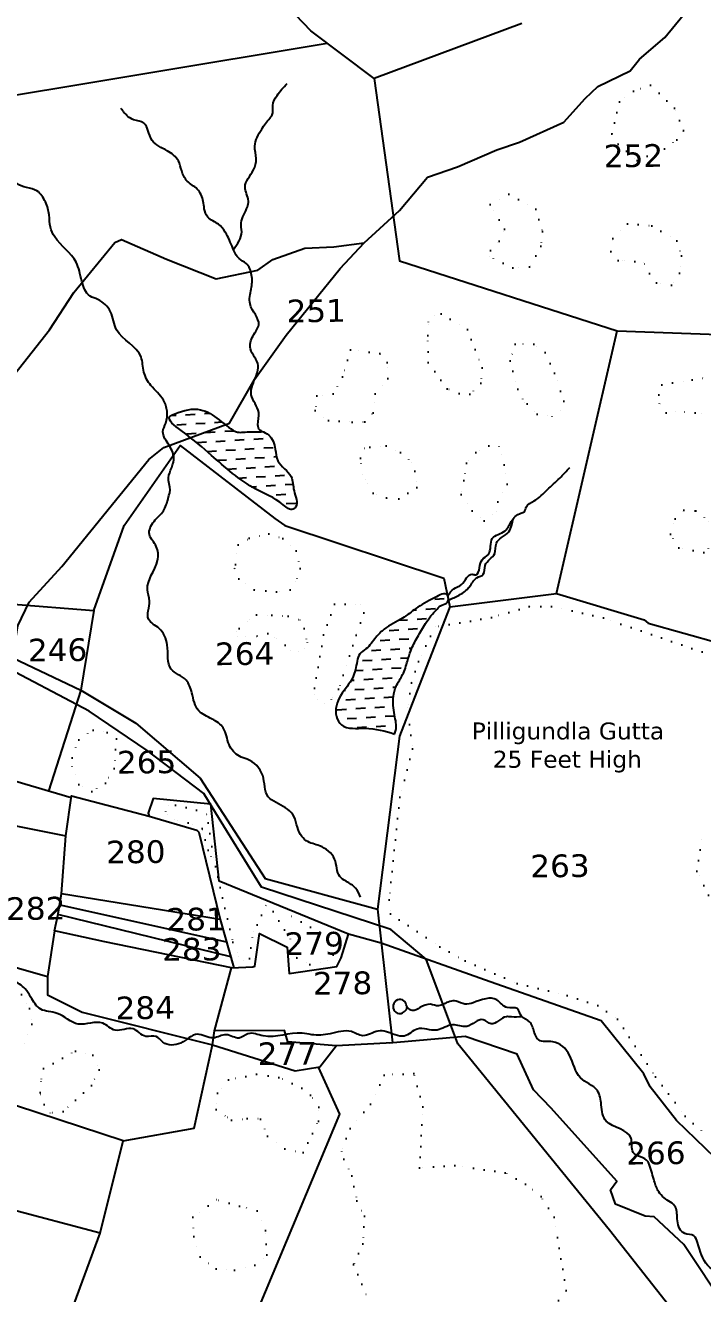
# Model space of a CAD drawing. Header units: inches. Extents: x 738765 to 747437, y 1643863 to 1647317.
# Drawn here: x 744941 to 745540, y 1644461 to 1645582 of the extents above; entities that cross this region are included whole.
import ezdxf
from ezdxf.enums import TextEntityAlignment as Align

# ---------------------------------------------------------------- set-up
doc = ezdxf.new("R2010")
doc.units = ezdxf.units.IN
doc.header["$MEASUREMENT"] = 0
doc.linetypes.add('DOT2', pattern=[0.125, 0, -0.125])
for name, color, linetype in [('HILLL', 17, 'Continuous'), ('PLOT', 7, 'Continuous'), ('PLOT NO', 7, 'Continuous'), ('ROADS', 6, 'Continuous'), ('tank', 4, 'Continuous'), ('TANKS-STREAM', 4, 'Continuous'), ('VILLAGE STONES', 240, 'Continuous')]:
    doc.layers.add(name, color=color, linetype=linetype)
doc.styles.get("Standard").update_dxf_attribs({"font": 'verdana_0.ttf'})

msp = doc.modelspace()

# ---------------------------------------------------------------- hatches: boundary and pattern name
at = {"layer": 'tank'}
h = msp.add_hatch(dxfattribs=at)
h.set_pattern_fill('DASH', color=256, scale=67.1382042, angle=3.5405362, style=0)
edge = h.paths.add_edge_path()
edge.add_spline(control_points=[(745149.6, 1645223), (745151.9, 1645222), (745158.5, 1645219.2), (745162.3, 1645208.1), (745162.8, 1645193.5), (745178, 1645185.5), (745177, 1645169.8), (745183.2, 1645158.7), (745175.8, 1645151.7), (745163, 1645163.9), (745138.7, 1645171.9), (745106.8, 1645200.5), (745088, 1645216.7), (745063.9, 1645234.3), (745079.4, 1645241.1), (745094.9, 1645244.9), (745112.4, 1645233.6), (745127.2, 1645219.8), (745136.6, 1645223.1), (745151.9, 1645222), (745149.3, 1645223.1), (745149.2, 1645223.2)], knot_values=[0, 0, 0, 0, 7.30826, 21.112463, 31.51403, 49.914691, 62.639245, 77.25895, 80.092895, 89.696202, 117.539351, 166.78714, 201.633137, 217.397783, 222.301816, 245.409808, 264.134152, 283.742004, 296.280624, 304.835616, 305.375411, 305.375411, 305.375411, 305.375411], degree=3, periodic=0)
h = msp.add_hatch(dxfattribs=at)
h.set_pattern_fill('DASH', color=256, scale=67.1382042, angle=3.5405362, style=0)
edge = h.paths.add_edge_path()
edge.add_spline(control_points=[(745267.3, 1644955.2), (745258.9, 1644957.7), (745244.1, 1644962.2), (745222.2, 1644958.5), (745213.3, 1644973.9), (745218.5, 1644990.4), (745231.2, 1645003.1), (745233.5, 1645016.8), (745235.7, 1645026.7), (745244.4, 1645031.2), (745249.7, 1645040.1), (745260, 1645050.3), (745273.4, 1645056.1), (745287.5, 1645067.8), (745298.5, 1645073.3), (745314.6, 1645082.3), (745315.5, 1645070.7), (745308.9, 1645069.5), (745302, 1645063.4), (745295, 1645053.6), (745287.4, 1645041.2), (745281.8, 1645030.1), (745278.4, 1645018.6), (745275.2, 1645007.7), (745268.5, 1644998.5), (745265.4, 1644986.2), (745266.6, 1644973.1), (745269.8, 1644961.7), (745267.7, 1644956.3), (745267.3, 1644955.2)], knot_values=[0, 0, 0, 0, 26.689269, 47.45549, 56.26004, 74.940459, 94.26428, 109.001083, 116.240896, 122.910519, 136.479619, 146.823757, 165.654056, 180.211062, 199.332743, 210.806306, 217.118485, 222.697421, 228.309182, 244.601021, 258.540155, 272.06779, 281.699345, 294.366897, 305.985988, 315.313059, 331.674626, 345.413183, 348.92528, 348.92528, 348.92528, 348.92528], degree=3, periodic=0)

# ---------------------------------------------------------------- linework, layer by layer
at = {"layer": 'HILLL', "linetype": 'DOT2', "ltscale": 75}
for points in [[(745465, 1645476.5), (745481.8, 1645462.2), (745505.9, 1645472.6), (745516.8, 1645480.5), (745522.6, 1645488.7), (745514.9, 1645508.5), (745493.5, 1645528.8), (745478.4, 1645523.4), (745466, 1645513.9), (745459.3, 1645485.6), (745465, 1645476.5)], [(745364.4, 1645401.6), (745351.7, 1645423.4), (745368.4, 1645432.3), (745392.3, 1645419.2), (745398.1, 1645399.3), (745396.6, 1645386.3), (745386.7, 1645368.2), (745371.7, 1645367.3), (745351.4, 1645377.3), (745352, 1645382.7), (745359.9, 1645391), (745364.4, 1645401.6)], [(745465, 1645373.9), (745458.5, 1645381.8), (745460.2, 1645393.3), (745473.3, 1645406.3), (745494.7, 1645404.5), (745516.7, 1645391.2), (745520.9, 1645377.9), (745519.3, 1645362.5), (745512.1, 1645352.1), (745498.8, 1645354.1), (745492.8, 1645362.3), (745487.4, 1645371.8), (745479.7, 1645372.8), (745468.9, 1645374.1), (745465, 1645373.9)], [(745308.4, 1645326.6), (745331.7, 1645312.8), (745344.8, 1645278.8), (745343.4, 1645265.2), (745333.9, 1645255.5), (745324.3, 1645256.3), (745313.8, 1645260.4), (745297.1, 1645283.6), (745296.6, 1645307.4), (745297.2, 1645319.4), (745302.2, 1645325), (745308.4, 1645326.6)], [(745384.6, 1645247.2), (745393.3, 1645237.8), (745406.6, 1645236), (745413.7, 1645241.5), (745417, 1645249.3), (745408.7, 1645274.2), (745400.5, 1645292.4), (745390.4, 1645299.8), (745373.9, 1645299.9), (745369.4, 1645285.2), (745376.4, 1645260), (745381.9, 1645248), (745384.6, 1645247.2)], [(745221.1, 1645270.9), (745213, 1645255.9), (745198.6, 1645254), (745197.2, 1645241.1), (745208.8, 1645232.3), (745229.8, 1645231), (745241.1, 1645231.1), (745248.4, 1645239), (745250.2, 1645255.9), (745261.4, 1645269.6), (745260.6, 1645283.6), (745254.3, 1645291.5), (745228.4, 1645294.8), (745221.1, 1645270.9)], [(745503.6, 1645264), (745530.3, 1645268.4), (745540.7, 1645270), (745558.4, 1645250.5), (745554.5, 1645243.2), (745548.2, 1645238.1), (745533, 1645239), (745515.7, 1645240.1), (745507.5, 1645239), (745501.5, 1645247.5), (745500.8, 1645254.9), (745503.6, 1645264)], [(745245.3, 1645208.7), (745259.8, 1645209.8), (745272.4, 1645204), (745282.1, 1645195.5), (745285.2, 1645187.6), (745287, 1645173.1), (745270.9, 1645163), (745260, 1645163.9), (745248.3, 1645168.1), (745241.6, 1645179.9), (745238.8, 1645184.9), (745237.8, 1645194.1), (745237.3, 1645199), (745241, 1645208.3), (745245.3, 1645208.7)], [(745335.9, 1645152.4), (745346.6, 1645143.7), (745357.4, 1645151.9), (745358.5, 1645160.3), (745366.7, 1645176.1), (745364.3, 1645193.2), (745359.8, 1645209.2), (745350.6, 1645209.9), (745339, 1645203.9), (745331, 1645194.7), (745328.6, 1645179.3), (745326.2, 1645166.9), (745335.9, 1645152.4)], [(745511.1, 1645131.9), (745515.4, 1645145.5), (745523.1, 1645153.1), (745533.6, 1645152.4), (745545.1, 1645143.2), (745549.7, 1645134.4), (745551.7, 1645125.2), (745540.6, 1645115.8), (745518.6, 1645119.8), (745511.1, 1645131.9)], [(745126.5, 1645105.1), (745129, 1645122.3), (745138.7, 1645128.2), (745156, 1645132.1), (745168.6, 1645128.1), (745180.4, 1645117.2), (745183.7, 1645101.6), (745180, 1645090.1), (745174.9, 1645082.7), (745162.9, 1645080.9), (745143.1, 1645082.6), (745129.6, 1645092.5), (745125.9, 1645101.6), (745126.5, 1645105.1)], [(745196.5, 1644995.6), (745204.5, 1645042.8), (745214.1, 1645070.1), (745237.1, 1645069.5), (745240.2, 1645062.3), (745233.2, 1645042.5), (745221.9, 1645007.3), (745217.8, 1644994.8), (745211.2, 1644985.9), (745205, 1644982.5), (745199.2, 1644985.4), (745196.3, 1644990.4), (745196.5, 1644995.6)], [(745548.1, 1645024.7), (745451.9, 1645057.8), (745406.1, 1645068), (745386.4, 1645067.8), (745353, 1645058.2), (745303.4, 1645049.9), (745298.9, 1645041.7), (745288.4, 1645019.4), (745282.2, 1645000.3), (745278.7, 1644978.6), (745279.3, 1644973), (745283.1, 1644942), (745272, 1644899.5), (745262.4, 1644808.6), (745263.6, 1644796.3), (745307.3, 1644767.2), (745329.8, 1644754.7), (745375.7, 1644734.7), (745419.9, 1644724.1), (745447, 1644715.3), (745464.3, 1644703.1), (745498.1, 1644652.2), (745524.3, 1644617.5), (745544.3, 1644599)], [(745129.8, 1645048.6), (745139, 1645056.2), (745145.1, 1645060.5), (745158.8, 1645060.2), (745173.1, 1645059.3), (745183.5, 1645056), (745187.3, 1645048.5), (745189.9, 1645036), (745188, 1645030.6), (745182.1, 1645028), (745175.7, 1645028.8), (745170.5, 1645033.8), (745161.5, 1645040.6), (745155.2, 1645044.1), (745145.1, 1645041.5), (745135.8, 1645041), (745128, 1645041.6), (745127.7, 1645045.8), (745129.8, 1645048.6)], [(744982.1, 1644934.2), (744988.2, 1644950.2), (745000.8, 1644958.7), (745013.1, 1644956.6), (745021.3, 1644950.9), (745019.3, 1644924.7), (745011.8, 1644911.9), (744999.7, 1644904.4), (744988.1, 1644910.5), (744982.3, 1644926.3), (744982.1, 1644934.2)], [(745065.1, 1644886.5), (745067.1, 1644891.9), (745073.7, 1644892.4), (745092.2, 1644887.8), (745102, 1644884.1), (745102.5, 1644876.6), (745105.7, 1644855.7), (745108.9, 1644838.1), (745124.2, 1644771.1), (745129.5, 1644758.9), (745134, 1644755), (745139, 1644756.7), (745142.3, 1644780.5), (745145.7, 1644786.5), (745153.7, 1644804), (745160, 1644798.2), (745178.8, 1644768.1), (745181, 1644757.5), (745192.4, 1644751.4), (745208.3, 1644754.9), (745213, 1644760.1), (745208.5, 1644774.1), (745201.2, 1644780), (745172.3, 1644796)], [(745108.9, 1644838.1), (745102.5, 1644852.6), (745097.1, 1644871.6), (745084.9, 1644876.6), (745072.7, 1644879.8), (745066.9, 1644883.7), (745065.1, 1644886.5)], [(745553, 1644795.7), (745534.5, 1644834.1), (745540.5, 1644871.3)], [(744901.1, 1644706.5), (744905.6, 1644724.4), (744913.3, 1644727.9), (744919.3, 1644730.3), (744937.4, 1644724.9), (744944.6, 1644712.5), (744946.6, 1644698.8), (744939.8, 1644682), (744926.1, 1644675.7), (744908.8, 1644679.7), (744903.2, 1644687.3), (744899.1, 1644697.3), (744901.1, 1644706.5)], [(744957, 1644659.4), (744985.1, 1644675), (745000.6, 1644671.3), (745006, 1644658.5), (744999.2, 1644644.5), (744974.2, 1644621.5), (744963.1, 1644620.2), (744957.4, 1644627.6), (744953.8, 1644638.4), (744955.2, 1644650.2), (744956.2, 1644658.9)], [(745148.7, 1644614.8), (745155, 1644599.8), (745170.2, 1644588.5), (745186.4, 1644585.2), (745200, 1644612.9), (745200.3, 1644625.4), (745192.9, 1644636), (745185.3, 1644642.3), (745164.9, 1644651.6), (745145.1, 1644654.5), (745120.5, 1644649.4), (745110.6, 1644637.8), (745109.5, 1644623.2), (745119.4, 1644616.5), (745123.2, 1644613.8), (745137, 1644615.2), (745146.5, 1644615.3), (745148.7, 1644614.8)], [(745395.1, 1644431.8), (745419.1, 1644463.4), (745408.3, 1644528.1), (745396.8, 1644546.3), (745383.1, 1644557.4), (745365.2, 1644567.3), (745320.7, 1644573.9), (745289.3, 1644571.8), (745292.3, 1644625.7), (745284.3, 1644655.2), (745258.2, 1644653.7), (745246.1, 1644628.1), (745227.9, 1644606.6), (745220.4, 1644586.4), (745222.3, 1644579.3), (745229.5, 1644564.6), (745234, 1644542.5)], [(745095.3, 1644493.1), (745109.4, 1644482.6), (745125.9, 1644481.3), (745143.8, 1644485.8), (745154.3, 1644494.7), (745153.1, 1644516.4), (745145.7, 1644533.8), (745130.1, 1644537.9), (745109.7, 1644543.5), (745102.5, 1644538.1), (745088.9, 1644528.1), (745089.7, 1644510.9), (745095.3, 1644493.1)], [(745234, 1644542.5), (745240.6, 1644529), (745239.1, 1644504.7), (745231, 1644486.3), (745242.6, 1644458.6)]]:
    msp.add_lwpolyline(points, dxfattribs=at)
at = {"layer": 'PLOT'}
for points in [[(745379.8, 1645583.2), (745249.2, 1645534.5), (745193.1, 1645576.7), (745119.6, 1645654.1), (745062.2, 1645753.9), (745004.7, 1645810.7), (745011.4, 1645836.6), (744965.1, 1645900.3), (744993.3, 1645954.2), (745012.5, 1645989.1), (745061.5, 1646088.6), (745085.6, 1646138.7)], [(745207.7, 1645565.7), (744876.2, 1645510.6), (744883, 1645603.1), (744888.1, 1645690.3), (744911.9, 1645826), (744919.2, 1645865.5), (744872.6, 1645931.7), (744748.7, 1645957.7), (744538.7, 1646000.4), (744440.6, 1645981), (744278.1, 1645995.3), (744220.4, 1646074.4), (744166.8, 1646078.3), (744039.2, 1646078.7)], [(745249.2, 1645534.5), (745271.5, 1645373.4), (745464, 1645311.7), (745667.8, 1645304.2), (745807, 1645238.5), (746005.7, 1645234.7), (746024.9, 1645243.2), (746233.4, 1645237.8), (746240, 1645246.7), (746283.1, 1645246.3)], [(745316.1, 1645067.5), (745410.5, 1645079.5), (745464, 1645311.7)], [(745410.5, 1645079.5), (745488, 1645056.1), (745491.5, 1645053.2), (745554.7, 1645035.4), (745757.8, 1644989.7), (745770.3, 1645052.4), (745807, 1645238.5)], [(745001.5, 1645064.3), (745028.1, 1645139.4), (745077.6, 1645210.2), (745161.3, 1645145.7), (745170.2, 1645139.6), (745310.7, 1645092.9), (745316.1, 1645067.5), (745291.2, 1645003.4), (745271.7, 1644953.4), (745252.1, 1644800.4)], [(744926.9, 1645070.2), (745001.5, 1645064.3), (744990, 1644994), (744961.4, 1644904.7)], [(744917.6, 1645028.1), (744990, 1644994), (745038.5, 1644964.9), (745095.5, 1644916.1), (745152.8, 1644827.4), (745252.1, 1644800.4), (745265.3, 1644682.1), (745215.6, 1644679.7), (745173, 1644683.1), (745170, 1644693.2), (745108.2, 1644692.9), (745123.2, 1644748.4), (745142, 1644749.4), (745143.7, 1644749.9), (745148, 1644778.8), (745172.3, 1644766.9), (745174.2, 1644743.6), (745216.3, 1644749.6), (745220.2, 1644757.5), (745226.5, 1644778.4), (745112.3, 1644825), (745104.7, 1644893.3), (745053.7, 1644898.1), (745049.5, 1644885.2), (745050.2, 1644882.5), (745092.5, 1644870.1), (745094.2, 1644868.5), (745113.2, 1644791.3), (745125.2, 1644748.5)], [(744981.4, 1644898.8), (744834.4, 1644942.2), (744813.1, 1644936.3), (744800.8, 1644900.3)], [(744831.8, 1644777.8), (744790.7, 1644825.9), (744800.8, 1644900.3), (744976.6, 1644865.3)], [(745123.2, 1644748.4), (745011.1, 1644771.5), (744966.5, 1644781.3), (744969.5, 1644794.7), (744972.9, 1644814), (744976.6, 1644865.3), (744981.7, 1644900.6), (745050.2, 1644882.5)], [(745113.2, 1644791.3), (744972.9, 1644814)], [(745027.4, 1644595.5), (744630.8, 1644725.6), (744682.8, 1644787.2), (744698.6, 1644796), (744742.9, 1644784), (744776.5, 1644790.6), (744831.8, 1644777.8), (744960.5, 1644740.8)], [(745122.4, 1644758.2), (744969.7, 1644795.7)], [(744971.2, 1644804.3), (745118.7, 1644771.5)], [(744966.5, 1644781.3), (744960.5, 1644740.8), (744960.5, 1644724.7), (744991, 1644709.4), (745106.2, 1644680.5), (745108.2, 1644692.9)], [(745599.6, 1644541.1), (745574.5, 1644571.6), (745550.6, 1644580.7), (745516.5, 1644613.6), (745493.2, 1644643.4), (745487.8, 1644654.8), (745449.9, 1644701.6), (745351.9, 1644736.2), (745255.4, 1644770.3), (745226.5, 1644778.4)], [(746327.2, 1644318.3), (746216.8, 1644328.5), (746176, 1644304.8), (746098.9, 1644259.5), (746060.2, 1644263.9), (745953.6, 1644266.4), (745735.5, 1644293), (745665.3, 1644347), (745587.4, 1644406.9), (745560.5, 1644447.6), (745522.9, 1644503.9), (745496.7, 1644528.5), (745488.9, 1644529), (745462.5, 1644539.5), (745458.3, 1644552.4), (745463.9, 1644559.9), (745405.6, 1644624.5), (745390.2, 1644640.6), (745375.6, 1644672.1), (745329.7, 1644687.7), (745262.5, 1644681.8)], [(744942.4, 1644287), (744956.9, 1644377.9), (745007.1, 1644514), (745027.4, 1644595.5), (745090, 1644606.8), (745106.2, 1644680.5)], [(745106.2, 1644680.5), (745179.4, 1644657.4), (745201.2, 1644660.9), (745215.6, 1644679.7)], [(745199.8, 1644660.7), (745218.7, 1644619.3), (745135.6, 1644420.5), (745083.8, 1644277.4)], [(745007.1, 1644514), (744677.7, 1644601.3), (744627.6, 1644616.2)]]:
    msp.add_lwpolyline(points, dxfattribs=at)
at = {"layer": 'ROADS'}
for points in [[(744911.6, 1645248.4), (744962.2, 1645312.6), (744983.7, 1645345.4), (745019.9, 1645389.7), (745025.7, 1645392.2), (745065.5, 1645374.9), (745109.4, 1645357.6), (745146.5, 1645365.1), (745159.7, 1645374.5), (745188, 1645384.7), (745213.7, 1645385.7), (745240.4, 1645389.4), (745271.7, 1645417.9), (745296.4, 1645447.4), (745322.8, 1645456.5), (745357.7, 1645471.6), (745377.8, 1645478.4), (745416.8, 1645495.9), (745435.9, 1645517), (745446.9, 1645527.7), (745475.7, 1645541.4), (745483.8, 1645551.8), (745506.1, 1645570.8), (745522.5, 1645590.5)], [(744806.1, 1644943.5), (744812.2, 1644944.5), (744862.4, 1644980.8), (744895.9, 1644999), (744905.8, 1645003.3), (744914, 1645019), (744931.3, 1645032.3), (744934.1, 1645050.7), (744944.2, 1645071.8), (744973.1, 1645103.4), (745050.1, 1645197.9), (745063.4, 1645208.4), (745121.2, 1645230), (745143.5, 1645268.5), (745171.3, 1645307.7), (745219.1, 1645366.6), (745240.4, 1645389.4)], [(745532.8, 1644420.8), (745457.3, 1644516.5), (745323.3, 1644681.2), (745295.2, 1644756.2), (745263.9, 1644782.5), (745149.5, 1644819.8), (745118.7, 1644869.9), (745109.3, 1644885.2), (745098.7, 1644902.5), (745048.5, 1644940.6), (744997.3, 1644975.5), (744915.2, 1645018.4)]]:
    msp.add_lwpolyline(points, dxfattribs=at)
at = {"layer": 'TANKS-STREAM'}
for points in [[(745124.8, 1645383.4), (745132.1, 1645399.2), (745131.6, 1645407.1), (745137.2, 1645421.2), (745138, 1645426.3), (745135.1, 1645438.6), (745142.5, 1645453.8), (745145, 1645463.8), (745143.7, 1645474.9), (745149.8, 1645489.8), (745157, 1645499.7), (745159.1, 1645502.5), (745159.6, 1645510.7), (745163.4, 1645519.7), (745172.2, 1645530.2)], [(745237.3, 1644810.9), (745232.8, 1644819), (745224.4, 1644825), (745218.9, 1644829.2), (745214.3, 1644844.7), (745201, 1644856.3), (745189.2, 1644860.9), (745184.1, 1644866.3), (745177.3, 1644884), (745162.5, 1644894.6), (745155.5, 1644899.8), (745150.7, 1644918.6), (745137, 1644933), (745130.1, 1644935.6), (745121, 1644945.9), (745115.8, 1644960.6), (745105.9, 1644968.4), (745094.1, 1644975.8), (745088, 1644991.6), (745082.9, 1645002.8), (745069.9, 1645012.4), (745066.3, 1645034.1), (745059.1, 1645048.5), (745049.8, 1645056.7), (745050.6, 1645072.7), (745048.8, 1645082.9), (745057.7, 1645108.6), (745056.6, 1645121), (745050.5, 1645131.6), (745054.6, 1645143.2), (745062.9, 1645152.4), (745067.1, 1645163.5), (745068.7, 1645173.5), (745067.4, 1645179.3), (745072.1, 1645197.7), (745068.2, 1645210), (745062.5, 1645222.4), (745065, 1645230.1), (745066.2, 1645240.5), (745062.9, 1645250.3), (745051.8, 1645263.3), (745045.6, 1645275.2), (745043.1, 1645288.5), (745021.5, 1645312.6), (745016.1, 1645328.5), (745005, 1645339.3), (744998, 1645342.3), (744990.7, 1645355.6), (744985.7, 1645372.2), (744966.8, 1645394.8), (744963, 1645403.2), (744961.9, 1645414), (744958.6, 1645425.5), (744951.1, 1645435.2), (744933.1, 1645441.8), (744926.3, 1645453.5), (744920.4, 1645470), (744912.6, 1645476), (744899.5, 1645482.3), (744892.6, 1645488.9), (744896.2, 1645494.1), (744897.8, 1645495.7), (744897.7, 1645501.2), (744893.2, 1645503.4), (744889.6, 1645502.8), (744886.3, 1645500.2), (744886.5, 1645494.5), (744890.7, 1645491.1), (744893, 1645490.4)], [(745314.4, 1645077.2), (745319.6, 1645083.6), (745326.5, 1645087.4), (745335.9, 1645096.4), (745339.1, 1645095.9), (745342.4, 1645102), (745344.6, 1645109.3), (745350.2, 1645114), (745353.7, 1645128.1), (745365, 1645134.9), (745370.4, 1645143), (745379, 1645150.5), (745382, 1645151.7), (745383.6, 1645155.8), (745390.6, 1645161.3), (745402.4, 1645171.2), (745413.3, 1645181.5), (745422.1, 1645190.8)], [(745314.8, 1645073.7), (745324.4, 1645078), (745333.4, 1645085.1), (745340.1, 1645093.3), (745345.7, 1645096.4), (745347.4, 1645104.3), (745355.8, 1645114.8), (745357.3, 1645123.8), (745361.9, 1645128.8), (745368.3, 1645134), (745370.9, 1645140), (745372, 1645145.3)], [(745267.3, 1644955.2), (745241.1, 1644960.3), (745220.5, 1644963.3), (745215.9, 1644970.8), (745219.6, 1644989.1), (745230.3, 1645005.2), (745234.2, 1645019.5), (745236.7, 1645026.2), (745241.9, 1645030.4), (745250.8, 1645040.6), (745258.2, 1645047.9), (745274.3, 1645057.6), (745286.1, 1645066.1), (745302.7, 1645075.7), (745313.9, 1645078), (745314.1, 1645071.7), (745309.2, 1645069.1), (745304.8, 1645065.7), (745294.7, 1645052.9), (745287.5, 1645040.9), (745281.6, 1645028.8), (745278.7, 1645019.6), (745274.4, 1645007.7), (745268.8, 1644997.5), (745266.3, 1644988.5), (745267.2, 1644972.2), (745268.4, 1644958.5), (745267.3, 1644955.2)], [(745379.8, 1644705.3), (745370.6, 1644705.1), (745366.1, 1644705.3), (745352.6, 1644699.1), (745345.5, 1644702.6), (745331.2, 1644696.8), (745318.6, 1644698.2), (745304.8, 1644693.5), (745287.2, 1644694.4), (745275.9, 1644688.2), (745267.7, 1644689.3), (745252.6, 1644692.6), (745239.2, 1644688.5), (745229.2, 1644692.1), (745210.3, 1644690.2), (745194, 1644689.4), (745185.5, 1644690.8), (745151.1, 1644688.3), (745137.6, 1644690.2), (745129.9, 1644686.5), (745118.4, 1644689.4), (745106.9, 1644686.6), (745093, 1644689.8), (745078.3, 1644682), (745062.5, 1644682.9), (745056.5, 1644687.9), (745047.4, 1644687.9), (745036.1, 1644694.6), (745020.2, 1644693.4), (745009.3, 1644699.5), (744987.5, 1644698.8), (744968.9, 1644708.3), (744954.4, 1644712), (744945.5, 1644722.8), (744940.7, 1644729.9), (744930.2, 1644738), (744918, 1644744.8), (744900.2, 1644743.4), (744888.4, 1644752.3), (744870.6, 1644752.8), (744859.6, 1644760.6), (744849.2, 1644760.6), (744844.8, 1644760.8), (744839.8, 1644768.8), (744831.1, 1644770.9), (744822.3, 1644765.2), (744813.8, 1644766.3), (744807.5, 1644761.3), (744806.7, 1644757.4), (744798.4, 1644751.4), (744788.5, 1644745.5), (744783.4, 1644732.5), (744775.2, 1644723), (744765.2, 1644719.4), (744763.1, 1644706.7), (744757.1, 1644695.4), (744749.5, 1644689.1), (744745.5, 1644686.4), (744743.5, 1644679.9), (744737, 1644673.2), (744726.7, 1644664.5), (744721.7, 1644659.1), (744720.9, 1644652.4), (744723, 1644644.4), (744727.9, 1644636.3), (744729.9, 1644629.4), (744729.7, 1644622.6), (744726.2, 1644617.4), (744722.5, 1644607.9), (744721, 1644593.2), (744720, 1644578.8), (744715.2, 1644568.2), (744709.3, 1644559), (744709.4, 1644543.1), (744707.6, 1644535.3), (744704.9, 1644529), (744704.4, 1644519.8), (744709.8, 1644505.4), (744709.9, 1644495.5), (744707.3, 1644487.3), (744707.5, 1644478.6), (744706.5, 1644469.3), (744709.6, 1644454.9), (744708.9, 1644447.7), (744707.2, 1644443.5), (744711.4, 1644435.8), (744709.9, 1644426.6), (744708.5, 1644418), (744711.5, 1644410.7), (744708.9, 1644399.9), (744705.8, 1644396.9), (744707.5, 1644391.2), (744709.4, 1644383.5), (744707.9, 1644378), (744703.9, 1644373.5), (744703.9, 1644368.6), (744705.9, 1644363.1), (744702.5, 1644355.3), (744703.8, 1644346), (744701.9, 1644343.8), (744699, 1644340.7), (744700.3, 1644336.5)], [(745496.9, 1644560.1), (745492.7, 1644574.1), (745491.4, 1644577.1), (745478.3, 1644585.4), (745476.4, 1644597.9), (745454.4, 1644613), (745450, 1644627.3), (745446.6, 1644640), (745431.6, 1644651.4), (745422, 1644671.4), (745407.2, 1644683.1), (745394.7, 1644684.8), (745390.8, 1644691.7), (745386.7, 1644700.7), (745379.5, 1644705.7), (745375.6, 1644712.5), (745366.9, 1644713.4), (745357.7, 1644720.2), (745336.8, 1644717.7), (745329.5, 1644716.4), (745321.6, 1644719.1), (745310.6, 1644716.5), (745306.2, 1644714.9), (745299, 1644716.3), (745289.7, 1644713.4), (745282.9, 1644710.8), (745278.7, 1644713.4), (745276.5, 1644718.4), (745271.2, 1644720.5), (745266.6, 1644717), (745266.6, 1644711.4), (745270.9, 1644708.1), (745275.3, 1644709.3), (745277.7, 1644711.8), (745278.3, 1644714.2)], [(746198.8, 1644331.8), (746198.3, 1644328.8), (746191.4, 1644325.4), (746186.7, 1644320.9), (746177, 1644317.8), (746171.3, 1644312.4), (746165.7, 1644309.6), (746160.7, 1644309.4), (746154.9, 1644302.1), (746145.6, 1644301.1), (746139.6, 1644295.3), (746130.2, 1644292.7), (746126.5, 1644279.9), (746110, 1644279.6), (746099.2, 1644273.8), (746086.8, 1644273.1), (746071.7, 1644270.9), (746060.5, 1644273.1), (746044.4, 1644273.1), (746035.9, 1644272), (746031.1, 1644274.2), (746023.2, 1644272.3), (746014.3, 1644274), (746008.7, 1644272.6), (745996.3, 1644274.7), (745982.4, 1644275.3), (745973.2, 1644272.7), (745959.9, 1644276), (745952.5, 1644275.1), (745939.4, 1644280.6), (745927.1, 1644280.6), (745908.8, 1644290.5), (745894.2, 1644289.4), (745884.9, 1644291.9), (745875.6, 1644300.7), (745859.4, 1644300.5), (745849, 1644307.1), (745835.2, 1644306), (745824.7, 1644315.2), (745806.9, 1644312.9), (745799.5, 1644311.2), (745786.2, 1644308.4), (745774.6, 1644313.1), (745751.1, 1644307.7), (745736.4, 1644315.7), (745722.8, 1644318.8), (745711.9, 1644332), (745699.9, 1644338.4), (745688.1, 1644339.6), (745677.7, 1644345.6), (745670, 1644362.9), (745654.2, 1644369.8), (745644.4, 1644373.4), (745633.9, 1644388.1), (745611.4, 1644402.5), (745604.8, 1644410.7), (745598.3, 1644429.8), (745588.8, 1644438.2), (745575.6, 1644443.5), (745563.9, 1644471.1), (745553.5, 1644479), (745544, 1644485.6), (745535.2, 1644505.7), (745531.8, 1644511.6), (745523.8, 1644513.7), (745517.3, 1644524.9), (745515.7, 1644537), (745505.5, 1644545.3), (745500.8, 1644550.5), (745496.9, 1644560.1)]]:
    msp.add_spline(points, degree=3, dxfattribs=at)
for points, knots in [([(745149.2, 1645223.2), (745148.9, 1645223.3), (745146.8, 1645224.3), (745146, 1645230.8), (745149.4, 1645241.5), (745136.6, 1645255.1), (745144.4, 1645269.3), (745148.8, 1645283.6), (745137.5, 1645293.7), (745141.2, 1645307.3), (745151.7, 1645319.4), (745136.5, 1645332.9), (745140.9, 1645348.3), (745141.9, 1645360.5), (745137.8, 1645371.2), (745128.3, 1645375.3), (745123.5, 1645386.3), (745119.3, 1645397.1), (745111.8, 1645407.1), (745101.8, 1645410.2), (745098.8, 1645419.1), (745098.3, 1645427.8), (745094, 1645437.8), (745083.2, 1645442.8), (745078.8, 1645452.6), (745076.7, 1645463.6), (745067.8, 1645470.4), (745058.9, 1645474.4), (745051.7, 1645479.9), (745049.8, 1645488), (745046.1, 1645496.9), (745037.4, 1645497.1), (745030.4, 1645501.6), (745027.2, 1645505.6), (745025.3, 1645508.1)], [305.375411, 305.375411, 305.375411, 305.375411, 306.201769, 311.471863, 322.424713, 339.393046, 357.083419, 365.99928, 382.133503, 393.841208, 404.887014, 424.860991, 438.083693, 450.387481, 461.762124, 469.21466, 479.866162, 495.721415, 504.822425, 516.302492, 524.293468, 530.866191, 542.984064, 554.250495, 564.740184, 573.833757, 587.255903, 595.603845, 603.507744, 613.143087, 620.420217, 629.9184, 635.765464, 645.139665, 645.139665, 645.139665, 645.139665]), ([(745149.6, 1645223), (745151.9, 1645222), (745158.5, 1645219.2), (745162.3, 1645208.1), (745162.8, 1645193.5), (745178, 1645185.5), (745177, 1645169.8), (745183.2, 1645158.7), (745175.8, 1645151.7), (745163, 1645163.9), (745138.7, 1645171.9), (745106.8, 1645200.5), (745088, 1645216.7), (745063.9, 1645234.3), (745079.4, 1645241.1), (745094.9, 1645244.9), (745112.4, 1645233.6), (745127.2, 1645219.8), (745136.6, 1645223.1), (745151.9, 1645222), (745149.3, 1645223.1), (745149.2, 1645223.2)], [0, 0, 0, 0, 7.30826, 21.112463, 31.51403, 49.914691, 62.639245, 77.25895, 80.092895, 89.696202, 117.539351, 166.78714, 201.633137, 217.397783, 222.301816, 245.409808, 264.134152, 283.742004, 296.280624, 304.835616, 305.375411, 305.375411, 305.375411, 305.375411])]:
    msp.add_open_spline(points, degree=3, knots=knots, dxfattribs=at)

# ---------------------------------------------------------------- texts
at = {"layer": 'PLOT NO'}
for s, p in [('252', (745478.5, 1645466.4)), ('251', (745198, 1645329.4)), ('246', (744969.3, 1645029.6)), ('264', (745134.7, 1645026.3)), ('265', (745048, 1644930.5)), ('280', (745038.5, 1644851.1)), ('263', (745413.5, 1644838.7)), ('282', (744950, 1644801.1)), ('281', (745091.8, 1644791.6)), ('283', (745088, 1644765)), ('279', (745196.2, 1644770.1)), ('278', (745221.3, 1644735.1)), ('284', (745046.8, 1644713.3)), ('277', (745172.5, 1644672.8)), ('266', (745498.3, 1644584.9))]:
    msp.add_text(s, height=20.05, rotation=0.6075, dxfattribs=at).set_placement(p, align=Align.MIDDLE_CENTER)
at = {"layer": 'VILLAGE STONES', "color": 0, "insert": (745243.2, 1644965.4), "char_height": 15, "width": 350.808, "attachment_point": 1}
msp.add_mtext('\\pi92.345;Pilligundla Gutta                        \\P\\pi110.92;25 Feet High', dxfattribs=at)

doc.saveas('drawing.dxf')
